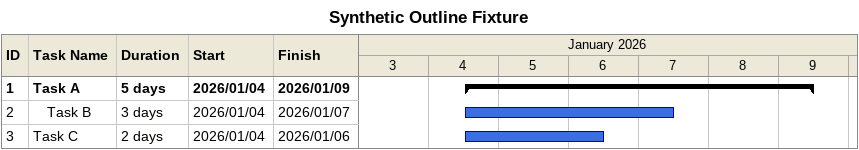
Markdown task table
Synthetic Outline Fixture

| ID | Level | Task | Duration | Start | Finish |
|---|---|---|---|---|---|
| 1 | 1 | **Task A** | 5d | 2026-01-04 | 2026-01-09 |
| 2 | 2 | Task B | 3d | 2026-01-04 | 2026-01-07 |
| 3 | 1 | Task C | 2d | 2026-01-04 | 2026-01-06 |
